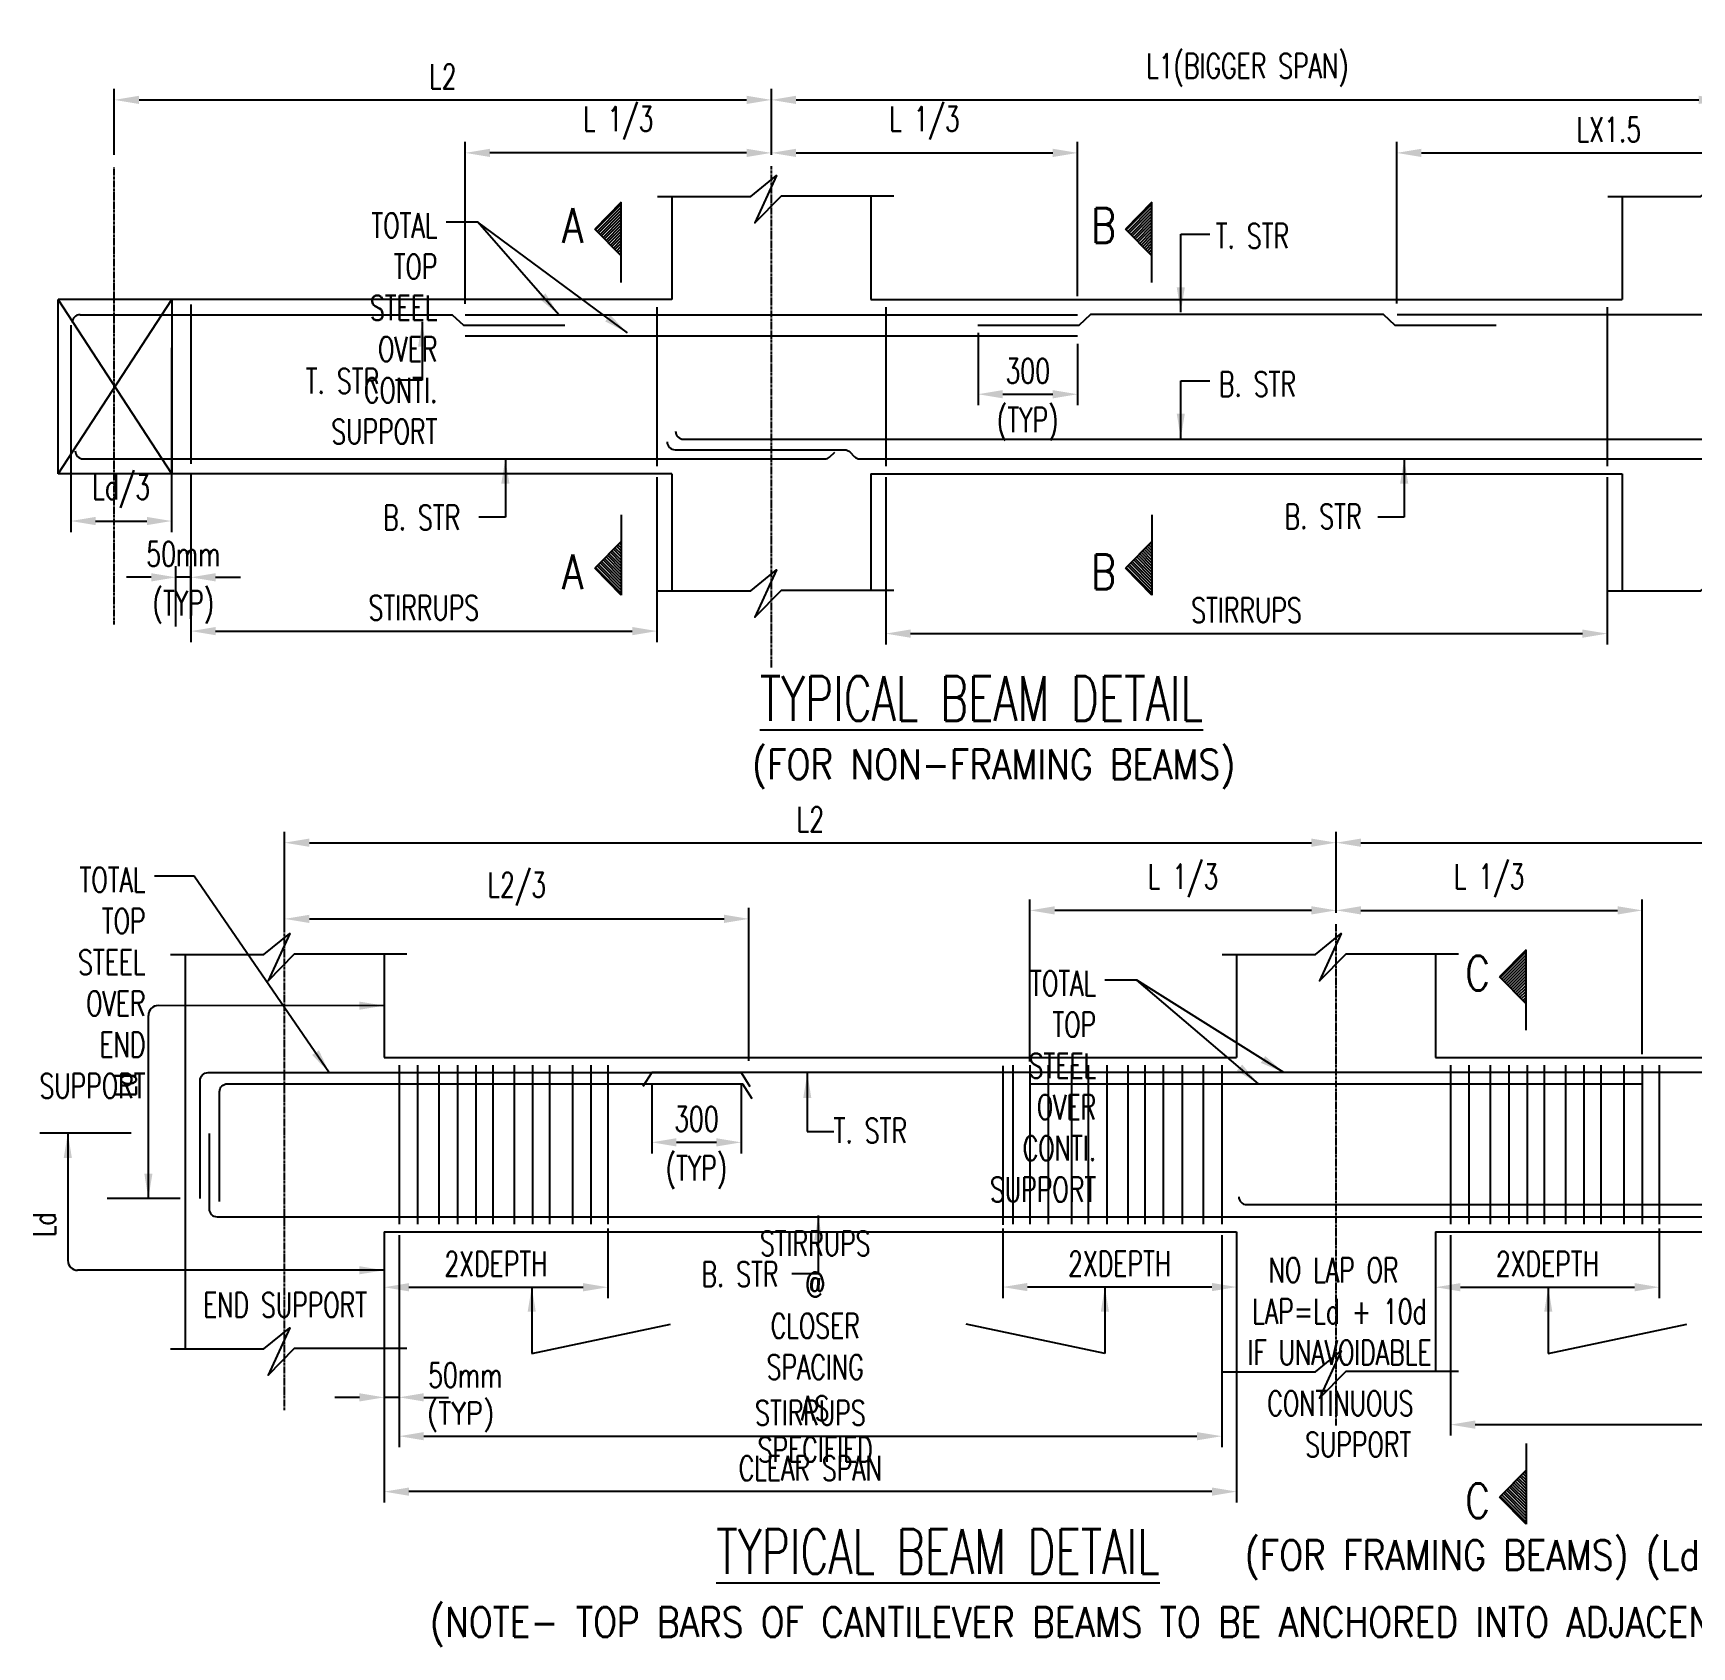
# Model space of a CAD drawing. Header units: inches. Extents: x 61991 to 161106, y 29687 to 64402.
# Drawn here: x 64896 to 65500, y 34964 to 35551 of the extents above; entities that cross this region are included whole.
import ezdxf
from ezdxf.enums import TextEntityAlignment as Align

# ---------------------------------------------------------------- set-up
doc = ezdxf.new("R2010")
doc.units = ezdxf.units.IN
doc.header["$MEASUREMENT"] = 0
doc.header["$PDMODE"] = 2
doc.linetypes.add('CENTER', pattern=[2, 1.25, -0.25, 0.25, -0.25])
for name, color, linetype in [('dim', 5, 'Continuous'), ('GRID', 8, 'CENTER'), ('hatch', 8, 'Continuous'), ('LINE CUT', 8, 'Continuous'), ('NO. SECTION', 1, 'Continuous'), ('R.C.C. STRUCTURE', 4, 'Continuous'), ('reinforcement', 6, 'Continuous'), ('REINFORCEMENT STIRRUPS', 2, 'Continuous'), ('TEXT MIDIUM', 2, 'Continuous'), ('TEXT NORMAL', 4, 'Continuous'), ('title', 6, 'Continuous')]:
    doc.layers.add(name, color=color, linetype=linetype)
doc.styles.add('ROMANS', font='R.SHX', dxfattribs={"width": 0.7})
doc.styles.add('T1', font='r.shx', dxfattribs={"width": 0.85, "height": 2.25})
doc.dimstyles.new('DIM96', dxfattribs={"dimscale": 0, "dimtxt": 9, "dimasz": 9, "dimexe": 4, "dimexo": 4, "dimgap": 4, "dimtad": 1, "dimdec": 0, "dimzin": 1, "dimdsep": 46, "dimlunit": 4, "dimtxsty": 'ROMANS', "dimcen": 0, "dimclrd": 5, "dimclre": 5, "dimclrt": 4, "dimadec": 0, "dimazin": 0, "dimtfac": 1, "dimtdec": 0, "dimtix": 1, "dimtmove": 2, "dimatfit": 3, "dimfxl": 0, "dimfrac": 1, "dimtzin": 0, "dimlwd": -1, "dimlwe": -1, "dimarcsym": 0})

# ---------------------------------------------------------------- blocks, each defined once
blk = doc.blocks.new('*D123')
at = {"layer": 'Defpoints', "color": 0, "transparency": 16777216}
for p in [(65733.84, 35256.18), (65370.2, 35226.68), (65733.84, 35226.68)]:
    blk.add_point(p, dxfattribs=at)
at = {"layer": 'dim', "color": 5, "transparency": 16777216}
for p, q in [((65370.2, 35230.68), (65370.2, 35260.18)), ((65379.2, 35256.18), (65724.84, 35256.18)), ((65733.84, 35230.68), (65733.84, 35260.18))]:
    blk.add_line(p, q, dxfattribs=at)
for points in [[(65379.2, 35257.68), (65379.2, 35254.68), (65370.2, 35256.18)], [(65724.84, 35257.68), (65724.84, 35254.68), (65733.84, 35256.18)]]:
    blk.add_solid(points, dxfattribs=at)
at = {"layer": 'dim', "color": 4, "transparency": 16777216, "insert": (65552.02, 35267.04), "char_height": 9, "attachment_point": 5, "style": 'ROMANS'}
blk.add_mtext('L1(BIGGER SPAN)', dxfattribs=at)
blk = doc.blocks.new('*D124')
at = {"layer": 'Defpoints', "color": 0, "transparency": 16777216}
for p in [(65511.18, 35526.51), (65164.69, 35502.52), (65511.18, 35502.52)]:
    blk.add_point(p, dxfattribs=at)
at = {"layer": 'TEXT NORMAL', "color": 5, "transparency": 16777216}
for p, q in [((65164.69, 35506.52), (65164.69, 35530.51)), ((65173.69, 35526.51), (65502.18, 35526.51)), ((65511.18, 35506.52), (65511.18, 35530.51))]:
    blk.add_line(p, q, dxfattribs=at)
for points in [[(65173.69, 35528.01), (65173.69, 35525.01), (65164.69, 35526.51)], [(65502.18, 35528.01), (65502.18, 35525.01), (65511.18, 35526.51)]]:
    blk.add_solid(points, dxfattribs=at)
at = {"layer": 'TEXT NORMAL', "color": 4, "transparency": 16777216, "insert": (65337.93, 35537.37), "char_height": 9, "attachment_point": 5, "style": 'ROMANS'}
blk.add_mtext('L1(BIGGER SPAN)', dxfattribs=at)
blk = doc.blocks.new('*D125')
at = {"layer": 'Defpoints', "color": 0, "transparency": 16777216}
for p in [(65206.33, 35393.16), (65468.85, 35393.16), (65468.85, 35332.27)]:
    blk.add_point(p, dxfattribs=at)
at = {"layer": 'TEXT NORMAL', "color": 5, "transparency": 16777216}
for p, q in [((65206.33, 35389.16), (65206.33, 35328.27)), ((65468.85, 35389.16), (65468.85, 35328.27)), ((65215.33, 35332.27), (65459.85, 35332.27))]:
    blk.add_line(p, q, dxfattribs=at)
for points in [[(65215.33, 35333.77), (65215.33, 35330.77), (65206.33, 35332.27)], [(65459.85, 35333.77), (65459.85, 35330.77), (65468.85, 35332.27)]]:
    blk.add_solid(points, dxfattribs=at)
at = {"layer": 'TEXT NORMAL', "color": 4, "transparency": 16777216, "insert": (65337.59, 35340.77), "char_height": 9, "attachment_point": 5, "style": 'ROMANS'}
blk.add_mtext('STIRRUPS', dxfattribs=at)
blk = doc.blocks.new('*D126')
at = {"layer": 'Defpoints', "color": 0, "transparency": 16777216}
for p in [(65481.61, 35231.55), (65370.2, 35226.68), (65481.61, 35175.2)]:
    blk.add_point(p, dxfattribs=at)
at = {"layer": 'dim', "color": 5, "transparency": 16777216}
for p, q in [((65370.2, 35230.68), (65370.2, 35235.55)), ((65379.2, 35231.55), (65472.61, 35231.55)), ((65481.61, 35179.2), (65481.61, 35235.55))]:
    blk.add_line(p, q, dxfattribs=at)
for points in [[(65379.2, 35233.05), (65379.2, 35230.05), (65370.2, 35231.55)], [(65472.61, 35233.05), (65472.61, 35230.05), (65481.61, 35231.55)]]:
    blk.add_solid(points, dxfattribs=at)
at = {"layer": 'dim', "color": 4, "transparency": 16777216, "insert": (65425.9, 35242.4), "char_height": 9, "attachment_point": 5, "style": 'ROMANS'}
blk.add_mtext('L 1/3', dxfattribs=at)
blk = doc.blocks.new('*D127')
at = {"layer": 'Defpoints', "color": 0, "transparency": 16777216}
for p in [(65164.69, 35526.51), (64925.59, 35502.52), (65164.69, 35502.52)]:
    blk.add_point(p, dxfattribs=at)
at = {"layer": 'dim', "color": 5, "transparency": 16777216}
for p, q in [((64925.59, 35506.52), (64925.59, 35530.51)), ((64934.59, 35526.51), (65155.69, 35526.51)), ((65164.69, 35506.52), (65164.69, 35530.51))]:
    blk.add_line(p, q, dxfattribs=at)
for points in [[(64934.59, 35528.01), (64934.59, 35525.01), (64925.59, 35526.51)], [(65155.69, 35528.01), (65155.69, 35525.01), (65164.69, 35526.51)]]:
    blk.add_solid(points, dxfattribs=at)
at = {"layer": 'dim', "color": 4, "transparency": 16777216, "insert": (65045.14, 35535.01), "char_height": 9, "attachment_point": 5, "style": 'ROMANS'}
blk.add_mtext('L2', dxfattribs=at)
blk = doc.blocks.new('*D128')
at = {"layer": 'Defpoints', "color": 0, "transparency": 16777216}
for p in [(64909.78, 35448.55), (64946.44, 35440.29), (64946.44, 35373.24)]:
    blk.add_point(p, dxfattribs=at)
at = {"layer": 'dim', "color": 5, "transparency": 16777216}
for p, q in [((64909.78, 35444.55), (64909.78, 35369.24)), ((64946.44, 35436.29), (64946.44, 35369.24)), ((64918.78, 35373.24), (64937.44, 35373.24))]:
    blk.add_line(p, q, dxfattribs=at)
for points in [[(64918.78, 35374.74), (64918.78, 35371.74), (64909.78, 35373.24)], [(64937.44, 35374.74), (64937.44, 35371.74), (64946.44, 35373.24)]]:
    blk.add_solid(points, dxfattribs=at)
at = {"layer": 'dim', "color": 4, "transparency": 16777216, "insert": (64928.11, 35384.1), "char_height": 9, "attachment_point": 5, "style": 'ROMANS'}
blk.add_mtext('Ld/3', dxfattribs=at)
blk = doc.blocks.new('*D129')
at = {"layer": 'Defpoints', "color": 0, "transparency": 16777216}
for p in [(65156.5, 35228.46), (64987.58, 35221.69), (65156.5, 35172.81)]:
    blk.add_point(p, dxfattribs=at)
at = {"layer": 'dim', "color": 5, "transparency": 16777216}
for p, q in [((64987.58, 35225.69), (64987.58, 35232.46)), ((65156.5, 35176.81), (65156.5, 35232.46)), ((64996.58, 35228.46), (65147.5, 35228.46))]:
    blk.add_line(p, q, dxfattribs=at)
for points in [[(64996.58, 35229.96), (64996.58, 35226.96), (64987.58, 35228.46)], [(65147.5, 35229.96), (65147.5, 35226.96), (65156.5, 35228.46)]]:
    blk.add_solid(points, dxfattribs=at)
at = {"layer": 'dim', "color": 4, "transparency": 16777216, "insert": (65072.04, 35239.32), "char_height": 9, "attachment_point": 5, "style": 'ROMANS'}
blk.add_mtext('L2/3', dxfattribs=at)
blk = doc.blocks.new('*D130')
at = {"layer": 'Defpoints', "color": 0, "transparency": 16777216}
for p in [(65258.79, 35231.55), (65370.2, 35226.68), (65258.79, 35172.5)]:
    blk.add_point(p, dxfattribs=at)
at = {"layer": 'dim', "color": 5, "transparency": 16777216}
for p, q in [((65258.79, 35176.5), (65258.79, 35235.55)), ((65361.2, 35231.55), (65267.79, 35231.55)), ((65370.2, 35230.68), (65370.2, 35235.55))]:
    blk.add_line(p, q, dxfattribs=at)
for points in [[(65267.79, 35233.05), (65267.79, 35230.05), (65258.79, 35231.55)], [(65361.2, 35233.05), (65361.2, 35230.05), (65370.2, 35231.55)]]:
    blk.add_solid(points, dxfattribs=at)
at = {"layer": 'dim', "color": 4, "transparency": 16777216, "insert": (65314.5, 35242.4), "char_height": 9, "attachment_point": 5, "style": 'ROMANS'}
blk.add_mtext('L 1/3', dxfattribs=at)
blk = doc.blocks.new('*D131')
at = {"layer": 'Defpoints', "color": 0, "transparency": 16777216}
for p in [(65023.79, 35072), (65333.99, 35072), (65023.79, 35020.02)]:
    blk.add_point(p, dxfattribs=at)
at = {"layer": 'TEXT MIDIUM', "color": 5, "transparency": 16777216}
for p, q in [((65023.79, 35068), (65023.79, 35016.02)), ((65333.99, 35068), (65333.99, 35016.02)), ((65324.99, 35020.02), (65032.79, 35020.02))]:
    blk.add_line(p, q, dxfattribs=at)
for points in [[(65032.79, 35021.52), (65032.79, 35018.52), (65023.79, 35020.02)], [(65324.99, 35021.52), (65324.99, 35018.52), (65333.99, 35020.02)]]:
    blk.add_solid(points, dxfattribs=at)
at = {"layer": 'TEXT MIDIUM', "color": 4, "transparency": 16777216, "insert": (65178.89, 35028.52), "char_height": 9, "attachment_point": 5, "style": 'ROMANS'}
blk.add_mtext('CLEAR SPAN', dxfattribs=at)
blk = doc.blocks.new('*D132')
at = {"layer": 'Defpoints', "color": 0, "transparency": 16777216}
for p in [(65029.22, 35117.33), (65328.56, 35117.33), (65328.56, 35040.19)]:
    blk.add_point(p, dxfattribs=at)
at = {"layer": 'TEXT MIDIUM', "color": 5, "transparency": 16777216}
for p, q in [((65029.22, 35113.33), (65029.22, 35036.19)), ((65328.56, 35113.33), (65328.56, 35036.19)), ((65038.22, 35040.19), (65319.56, 35040.19))]:
    blk.add_line(p, q, dxfattribs=at)
for points in [[(65038.22, 35041.69), (65038.22, 35038.69), (65029.22, 35040.19)], [(65319.56, 35041.69), (65319.56, 35038.69), (65328.56, 35040.19)]]:
    blk.add_solid(points, dxfattribs=at)
at = {"layer": 'TEXT MIDIUM', "color": 4, "transparency": 16777216, "insert": (65178.89, 35048.69), "char_height": 9, "attachment_point": 5, "style": 'ROMANS'}
blk.add_mtext('STIRRUPS', dxfattribs=at)
blk = doc.blocks.new('*D133')
at = {"layer": 'Defpoints', "color": 0, "transparency": 16777216}
for p in [(65121.15, 35172.5), (65153.7, 35172.5), (65121.15, 35147.13)]:
    blk.add_point(p, dxfattribs=at)
at = {"layer": 'dim', "color": 5, "transparency": 16777216}
for p, q in [((65121.15, 35168.5), (65121.15, 35143.13)), ((65153.7, 35168.5), (65153.7, 35143.13)), ((65144.7, 35147.13), (65130.15, 35147.13))]:
    blk.add_line(p, q, dxfattribs=at)
for points in [[(65130.15, 35148.63), (65130.15, 35145.63), (65121.15, 35147.13)], [(65144.7, 35148.63), (65144.7, 35145.63), (65153.7, 35147.13)]]:
    blk.add_solid(points, dxfattribs=at)
at = {"layer": 'dim', "color": 4, "transparency": 16777216, "char_height": 9, "attachment_point": 5, "style": 'ROMANS'}
for s, insert in [('300', (65137.43, 35155.63)), ('(TYP)', (65137.43, 35136.27))]:
    blk.add_mtext(s, dxfattribs=dict(at, insert=insert))
blk = doc.blocks.new('*D134')
at = {"layer": 'Defpoints', "color": 0, "transparency": 16777216}
for p in [(65029.22, 35093.54), (65023.79, 35090.82), (65023.79, 35054.33)]:
    blk.add_point(p, dxfattribs=at)
at = {"layer": 'TEXT MIDIUM', "color": 5, "transparency": 16777216}
for p, q in [((65023.79, 35086.82), (65023.79, 35050.33)), ((65029.22, 35089.54), (65029.22, 35050.33)), ((65014.79, 35054.33), (65005.79, 35054.33)), ((65029.22, 35054.33), (65023.79, 35054.33)), ((65038.22, 35054.33), (65047.22, 35054.33))]:
    blk.add_line(p, q, dxfattribs=at)
for points in [[(65014.79, 35055.83), (65014.79, 35052.83), (65023.79, 35054.33)], [(65038.22, 35055.83), (65038.22, 35052.83), (65029.22, 35054.33)]]:
    blk.add_solid(points, dxfattribs=at)
at = {"layer": 'TEXT MIDIUM', "color": 4, "transparency": 16777216, "insert": (65053.31, 35062.43), "char_height": 9, "attachment_point": 5, "style": 'ROMANS'}
blk.add_mtext('50mm', dxfattribs=at)
blk = doc.blocks.new('*D135')
at = {"layer": 'Defpoints', "color": 0, "transparency": 16777216}
for p in [(65370.2, 35256.18), (64987.58, 35226.68), (65370.2, 35226.68)]:
    blk.add_point(p, dxfattribs=at)
at = {"layer": 'dim', "color": 5, "transparency": 16777216}
for p, q in [((64987.58, 35230.68), (64987.58, 35260.18)), ((64996.58, 35256.18), (65361.2, 35256.18)), ((65370.2, 35230.68), (65370.2, 35260.18))]:
    blk.add_line(p, q, dxfattribs=at)
for points in [[(64996.58, 35257.68), (64996.58, 35254.68), (64987.58, 35256.18)], [(65361.2, 35257.68), (65361.2, 35254.68), (65370.2, 35256.18)]]:
    blk.add_solid(points, dxfattribs=at)
at = {"layer": 'dim', "color": 4, "transparency": 16777216, "insert": (65178.89, 35264.68), "char_height": 9, "attachment_point": 5, "style": 'ROMANS'}
blk.add_mtext('L2', dxfattribs=at)
blk = doc.blocks.new('*D136')
at = {"layer": 'Defpoints', "color": 0, "transparency": 16777216}
for p in [(65053.29, 35507.22), (65164.69, 35502.52), (65053.29, 35448.34)]:
    blk.add_point(p, dxfattribs=at)
at = {"layer": 'dim', "color": 5, "transparency": 16777216}
for p, q in [((65053.29, 35452.34), (65053.29, 35511.22)), ((65164.69, 35506.52), (65164.69, 35511.22)), ((65155.69, 35507.22), (65062.29, 35507.22))]:
    blk.add_line(p, q, dxfattribs=at)
for points in [[(65062.29, 35508.72), (65062.29, 35505.72), (65053.29, 35507.22)], [(65155.69, 35508.72), (65155.69, 35505.72), (65164.69, 35507.22)]]:
    blk.add_solid(points, dxfattribs=at)
at = {"layer": 'dim', "color": 4, "transparency": 16777216, "insert": (65108.99, 35518.08), "char_height": 9, "attachment_point": 5, "style": 'ROMANS'}
blk.add_mtext('L 1/3', dxfattribs=at)
blk = doc.blocks.new('*D137')
at = {"layer": 'Defpoints', "color": 0, "transparency": 16777216}
for p in [(64953.46, 35394.07), (65123.05, 35393.16), (65123.05, 35333.18)]:
    blk.add_point(p, dxfattribs=at)
at = {"layer": 'dim', "color": 5, "transparency": 16777216}
for p, q in [((64953.46, 35390.07), (64953.46, 35329.18)), ((65123.05, 35389.16), (65123.05, 35329.18)), ((64962.46, 35333.18), (65114.05, 35333.18))]:
    blk.add_line(p, q, dxfattribs=at)
for points in [[(64962.46, 35334.68), (64962.46, 35331.68), (64953.46, 35333.18)], [(65114.05, 35334.68), (65114.05, 35331.68), (65123.05, 35333.18)]]:
    blk.add_solid(points, dxfattribs=at)
at = {"layer": 'dim', "color": 4, "transparency": 16777216, "insert": (65038.25, 35341.68), "char_height": 9, "attachment_point": 5, "style": 'ROMANS'}
blk.add_mtext('STIRRUPS', dxfattribs=at)
blk = doc.blocks.new('*D138')
at = {"layer": 'Defpoints', "color": 0, "transparency": 16777216}
for p in [(64948.03, 35352.76), (64953.46, 35333.6), (64948.03, 35330.89)]:
    blk.add_point(p, dxfattribs=at)
at = {"layer": 'dim', "color": 5, "transparency": 16777216}
for p, q in [((64939.03, 35352.76), (64930.03, 35352.76)), ((64948.03, 35334.89), (64948.03, 35356.76)), ((64953.46, 35352.76), (64948.03, 35352.76)), ((64953.46, 35337.6), (64953.46, 35356.76)), ((64962.46, 35352.76), (64971.46, 35352.76))]:
    blk.add_line(p, q, dxfattribs=at)
for points in [[(64939.03, 35354.26), (64939.03, 35351.26), (64948.03, 35352.76)], [(64962.46, 35354.26), (64962.46, 35351.26), (64953.46, 35352.76)]]:
    blk.add_solid(points, dxfattribs=at)
at = {"layer": 'dim', "color": 4, "transparency": 16777216, "char_height": 9, "attachment_point": 5, "style": 'ROMANS'}
for s, insert in [('50mm', (64950.74, 35361.26)), ('(TYP)', (64950.74, 35341.9))]:
    blk.add_mtext(s, dxfattribs=dict(at, insert=insert))
blk = doc.blocks.new('*D139')
at = {"layer": 'Defpoints', "color": 0, "transparency": 16777216}
for p in [(65164.69, 35502.52), (65276.1, 35507.22), (65276.1, 35451.04)]:
    blk.add_point(p, dxfattribs=at)
at = {"layer": 'dim', "color": 5, "transparency": 16777216}
for p, q in [((65164.69, 35506.52), (65164.69, 35511.22)), ((65276.1, 35455.04), (65276.1, 35511.22)), ((65173.69, 35507.22), (65267.1, 35507.22))]:
    blk.add_line(p, q, dxfattribs=at)
for points in [[(65173.69, 35508.72), (65173.69, 35505.72), (65164.69, 35507.22)], [(65267.1, 35508.72), (65267.1, 35505.72), (65276.1, 35507.22)]]:
    blk.add_solid(points, dxfattribs=at)
at = {"layer": 'dim', "color": 4, "transparency": 16777216, "insert": (65220.39, 35518.08), "char_height": 9, "attachment_point": 5, "style": 'ROMANS'}
blk.add_mtext('L 1/3', dxfattribs=at)
blk = doc.blocks.new('*D140')
at = {"layer": 'Defpoints', "color": 0, "transparency": 16777216}
for p in [(65239.89, 35445.68), (65276.1, 35441.73), (65276.1, 35419.39)]:
    blk.add_point(p, dxfattribs=at)
at = {"layer": 'dim', "color": 5, "transparency": 16777216}
for p, q in [((65239.89, 35441.68), (65239.89, 35415.39)), ((65276.1, 35437.73), (65276.1, 35415.39)), ((65248.89, 35419.39), (65267.1, 35419.39))]:
    blk.add_line(p, q, dxfattribs=at)
for points in [[(65248.89, 35420.89), (65248.89, 35417.89), (65239.89, 35419.39)], [(65267.1, 35420.89), (65267.1, 35417.89), (65276.1, 35419.39)]]:
    blk.add_solid(points, dxfattribs=at)
at = {"layer": 'dim', "color": 4, "transparency": 16777216, "char_height": 9, "attachment_point": 5, "style": 'ROMANS'}
for s, insert in [('300', (65257.99, 35427.89)), ('(TYP)', (65257.99, 35408.53))]:
    blk.add_mtext(s, dxfattribs=dict(at, insert=insert))
blk = doc.blocks.new('*D145')
at = {"layer": 'Defpoints', "color": 0, "transparency": 16777216}
for p in [(65411.84, 35117.33), (65691.52, 35117.33), (65691.52, 35044.39)]:
    blk.add_point(p, dxfattribs=at)
at = {"layer": 'TEXT MIDIUM', "color": 5, "transparency": 16777216}
for p, q in [((65411.84, 35113.33), (65411.84, 35040.39)), ((65691.52, 35113.33), (65691.52, 35040.39)), ((65420.84, 35044.39), (65682.52, 35044.39))]:
    blk.add_line(p, q, dxfattribs=at)
for points in [[(65420.84, 35045.89), (65420.84, 35042.89), (65411.84, 35044.39)], [(65682.52, 35045.89), (65682.52, 35042.89), (65691.52, 35044.39)]]:
    blk.add_solid(points, dxfattribs=at)
at = {"layer": 'TEXT MIDIUM', "color": 4, "transparency": 16777216, "insert": (65551.68, 35052.89), "char_height": 9, "attachment_point": 5, "style": 'ROMANS'}
blk.add_mtext('STIRRUPS', dxfattribs=at)
blk = doc.blocks.new('*D147')
at = {"layer": 'Defpoints', "color": 0, "transparency": 16777216}
for p in [(65487.8, 35119.73), (65406.41, 35099.78), (65487.8, 35094.4)]:
    blk.add_point(p, dxfattribs=at)
at = {"layer": 'TEXT NORMAL', "color": 5, "transparency": 16777216}
for p, q in [((65487.8, 35115.73), (65487.8, 35090.4)), ((65406.41, 35095.78), (65406.41, 35090.4)), ((65415.41, 35094.4), (65478.8, 35094.4))]:
    blk.add_line(p, q, dxfattribs=at)
for points in [[(65415.41, 35095.9), (65415.41, 35092.9), (65406.41, 35094.4)], [(65478.8, 35095.9), (65478.8, 35092.9), (65487.8, 35094.4)]]:
    blk.add_solid(points, dxfattribs=at)
at = {"layer": 'TEXT NORMAL', "color": 4, "transparency": 16777216, "insert": (65447.11, 35102.9), "char_height": 9, "attachment_point": 5, "style": 'ROMANS'}
blk.add_mtext('2XDEPTH', dxfattribs=at)
blk = doc.blocks.new('*D149')
at = {"layer": 'Defpoints', "color": 0, "transparency": 16777216}
for p in [(65546.7, 35507.22), (65546.7, 35491.59), (65392.25, 35448.38)]:
    blk.add_point(p, dxfattribs=at)
at = {"layer": 'dim', "color": 5, "transparency": 16777216}
for p, q in [((65392.25, 35452.38), (65392.25, 35511.22)), ((65546.7, 35495.59), (65546.7, 35511.22)), ((65401.25, 35507.22), (65537.7, 35507.22))]:
    blk.add_line(p, q, dxfattribs=at)
for points in [[(65401.25, 35508.72), (65401.25, 35505.72), (65392.25, 35507.22)], [(65537.7, 35508.72), (65537.7, 35505.72), (65546.7, 35507.22)]]:
    blk.add_solid(points, dxfattribs=at)
at = {"layer": 'dim', "color": 4, "transparency": 16777216, "insert": (65469.48, 35515.72), "char_height": 9, "attachment_point": 5, "style": 'ROMANS'}
blk.add_mtext('LX1.5', dxfattribs=at)
blk = doc.blocks.new('*D36')
at = {"layer": 'Defpoints', "color": 0, "transparency": 16777216}
for p in [(65248.87, 35119.8), (65333.99, 35114.61), (65248.87, 35094.47)]:
    blk.add_point(p, dxfattribs=at)
at = {"layer": 'TEXT NORMAL', "color": 5, "transparency": 16777216}
for p, q in [((65248.87, 35115.8), (65248.87, 35090.47)), ((65333.99, 35110.61), (65333.99, 35090.47)), ((65324.99, 35094.47), (65257.87, 35094.47))]:
    blk.add_line(p, q, dxfattribs=at)
for points in [[(65257.87, 35095.97), (65257.87, 35092.97), (65248.87, 35094.47)], [(65324.99, 35095.97), (65324.99, 35092.97), (65333.99, 35094.47)]]:
    blk.add_solid(points, dxfattribs=at)
at = {"layer": 'TEXT NORMAL', "color": 4, "transparency": 16777216, "insert": (65291.43, 35102.97), "char_height": 9, "attachment_point": 5, "style": 'ROMANS'}
blk.add_mtext('2XDEPTH', dxfattribs=at)
blk = doc.blocks.new('*D37')
at = {"layer": 'Defpoints', "color": 0, "transparency": 16777216}
for p in [(65105.18, 35119.73), (65023.79, 35114.61), (65105.18, 35094.4)]:
    blk.add_point(p, dxfattribs=at)
at = {"layer": 'TEXT NORMAL', "color": 5, "transparency": 16777216}
for p, q in [((65105.18, 35115.73), (65105.18, 35090.4)), ((65023.79, 35110.61), (65023.79, 35090.4)), ((65032.79, 35094.4), (65096.18, 35094.4))]:
    blk.add_line(p, q, dxfattribs=at)
for points in [[(65032.79, 35095.9), (65032.79, 35092.9), (65023.79, 35094.4)], [(65096.18, 35095.9), (65096.18, 35092.9), (65105.18, 35094.4)]]:
    blk.add_solid(points, dxfattribs=at)
at = {"layer": 'TEXT NORMAL', "color": 4, "transparency": 16777216, "insert": (65064.48, 35102.9), "char_height": 9, "attachment_point": 5, "style": 'ROMANS'}
blk.add_mtext('2XDEPTH', dxfattribs=at)

msp = doc.modelspace()

# ---------------------------------------------------------------- hatches: boundary and pattern name
at = {"layer": 'NO. SECTION', "ltscale": 5}
h = msp.add_hatch(dxfattribs=at)
h.set_pattern_fill('ANSI31', color=256, scale=6.206651, angle=-90, style=0)
h.set_pattern_definition([(225, (65176.2676, 38164.9949), (-0.5485956, 0.5485956), [])])
h.paths.add_polyline_path([(65100.44771, 35479.49787), (65110.06436, 35489.28502), (65110.06436, 35469.71072)])
h = msp.add_hatch(dxfattribs=at)
h.set_pattern_fill('ANSI31', color=256, scale=6.206651, angle=-90, style=0)
h.set_pattern_definition([(225, (65369.3959, 38164.9949), (-0.5485956, 0.5485956), [])])
h.paths.add_polyline_path([(65293.57606, 35479.49787), (65303.19272, 35489.28502), (65303.19272, 35469.71072)])
h = msp.add_hatch(dxfattribs=at)
h.set_pattern_fill('ANSI31', color=256, scale=6.206651, angle=-90, style=0)
h.set_pattern_definition([(135, (65176.2676, 32670.5649), (-0.5485956, -0.5485956), [])])
h.paths.add_polyline_path([(65100.44771, 35356.06195), (65110.06436, 35346.2748), (65110.06436, 35365.8491)])
h = msp.add_hatch(dxfattribs=at)
h.set_pattern_fill('ANSI31', color=256, scale=6.206651, angle=-90, style=0)
h.set_pattern_definition([(135, (65369.3959, 32670.5649), (-0.5485956, -0.5485956), [])])
h.paths.add_polyline_path([(65293.57606, 35356.06195), (65303.19272, 35346.2748), (65303.19272, 35365.8491)])
h = msp.add_hatch(dxfattribs=at)
h.set_pattern_fill('ANSI31', color=256, scale=6.206651, angle=-90, style=0)
h.set_pattern_definition([(225, (65505.5285, 37892.8774), (-0.5485956, 0.5485956), [])])
h.paths.add_polyline_path([(65429.70867, 35207.38034), (65439.32532, 35217.16749), (65439.32532, 35197.59319)])
h = msp.add_hatch(dxfattribs=at)
h.set_pattern_fill('ANSI31', color=256, scale=6.206651, angle=-90, style=0)
h.set_pattern_definition([(135, (65505.5285, 32332.52056), (-0.5485956, -0.5485956), [])])
h.paths.add_polyline_path([(65429.70867, 35018.01762), (65439.32532, 35008.23047), (65439.32532, 35027.80478)])

# ---------------------------------------------------------------- linework, layer by layer
at = {"layer": 'dim'}
for p, q in [((64931.7893, 35150.48073), (64898.44975, 35150.48073)), ((64949.5431, 35126.73938), (64923.00848, 35126.73938))]:
    msp.add_line(p, q, dxfattribs=at)
at = {"layer": 'GRID', "color": 8, "linetype": 'CENTER', "ltscale": 0.75}
for p, q in [((64925.59304, 35335.61293), (64925.59304, 35502.04712)), ((65164.69146, 35319.91951), (65164.69146, 35502.52053)), ((64987.57964, 35049.62239), (64987.57964, 35226.68311)), ((65370.19994, 35044.0821), (65370.19994, 35226.68311))]:
    msp.add_line(p, q, dxfattribs=at)
at = {"layer": 'hatch'}
for p, q in [((64946.49782, 35390.44855), (64905.17462, 35453.81506)), ((64905.17462, 35390.44855), (64946.49782, 35453.81506))]:
    msp.add_line(p, q, dxfattribs=at)
at = {"layer": 'LINE CUT'}
for points in [[(65123.21544, 35491.33974), (65157.17341, 35491.33974), (65166.56199, 35498.94173), (65158.69622, 35481.71066), (65168.33837, 35491.59319), (65209.20114, 35491.59319)], [(65469.01945, 35491.33974), (65502.97753, 35491.33974), (65512.36612, 35498.94173), (65504.50024, 35481.71066), (65514.14239, 35491.59319), (65555.00527, 35491.59319)], [(65123.21544, 35347.83896), (65157.17341, 35347.83896), (65166.56199, 35355.44095), (65158.69622, 35338.20988), (65168.33837, 35348.09241), (65209.20114, 35348.09241)], [(65469.01945, 35347.83896), (65502.97753, 35347.83896), (65512.36612, 35355.44095), (65504.50024, 35338.20988), (65514.14239, 35348.09241), (65555.00527, 35348.09241)], [(64946.10361, 35215.50232), (64980.06158, 35215.50232), (64989.45017, 35223.1042), (64981.58429, 35205.87325), (64991.22644, 35215.75567), (65032.08932, 35215.75567)], [(65328.72391, 35215.50232), (65362.68199, 35215.50232), (65372.07047, 35223.1042), (65364.2047, 35205.87325), (65373.84685, 35215.75567), (65414.70962, 35215.75567)], [(64946.10361, 35072.00154), (64980.06158, 35072.00154), (64989.45017, 35079.60342), (64981.58429, 35062.37247), (64991.22644, 35072.25489), (65032.08932, 35072.25489)], [(65328.72391, 35063.62897), (65362.68199, 35063.62897), (65372.07047, 35071.23085), (65364.2047, 35053.99978), (65373.84685, 35063.88232), (65414.70962, 35063.88232)]]:
    msp.add_lwpolyline(points, dxfattribs=at)
at = {"layer": 'NO. SECTION'}
for p, q in [((65110.06436, 35489.28502), (65100.44771, 35479.49787)), ((65110.06436, 35460.02213), (65110.06436, 35489.28502)), ((65303.19272, 35489.28502), (65293.57606, 35479.49787)), ((65303.19272, 35460.02213), (65303.19272, 35489.28502)), ((65110.06436, 35469.71072), (65100.44771, 35479.49787)), ((65303.19272, 35469.71072), (65293.57606, 35479.49787)), ((65110.06436, 35375.53769), (65110.06436, 35346.2748)), ((65303.19272, 35375.53769), (65303.19272, 35346.2748)), ((65110.06436, 35365.8491), (65100.44771, 35356.06195)), ((65303.19272, 35365.8491), (65293.57606, 35356.06195)), ((65110.06436, 35346.2748), (65100.44771, 35356.06195)), ((65303.19272, 35346.2748), (65293.57606, 35356.06195)), ((65439.32532, 35217.16749), (65429.70867, 35207.38034)), ((65439.32532, 35187.90461), (65439.32532, 35217.16749)), ((65439.32532, 35197.59319), (65429.70867, 35207.38034)), ((65439.32532, 35037.49336), (65439.32532, 35008.23047)), ((65439.32532, 35027.80478), (65429.70867, 35018.01762)), ((65439.32532, 35008.23047), (65429.70867, 35018.01762))]:
    msp.add_line(p, q, dxfattribs=at)
at = {"layer": 'R.C.C. STRUCTURE'}
for p, q in [((65128.48206, 35491.33974), (65128.48206, 35453.81506)), ((65200.90086, 35491.59319), (65200.90086, 35453.81506)), ((65474.28608, 35491.33974), (65474.28608, 35453.81506)), ((65128.48206, 35453.81506), (64905.17462, 35453.81506)), ((64905.17462, 35390.44855), (64905.17462, 35453.81506)), ((64946.49782, 35453.81506), (64946.49782, 35390.44855)), ((65200.90086, 35453.81506), (65474.28608, 35453.81506)), ((65128.48206, 35390.44855), (64905.17462, 35390.44855)), ((65128.48206, 35390.44855), (65128.48206, 35347.83896)), ((65200.90086, 35390.44855), (65474.28608, 35390.44855)), ((65200.90086, 35390.44855), (65200.90086, 35348.09241)), ((65474.28608, 35390.44855), (65474.28608, 35347.83896)), ((64951.37013, 35215.50232), (64951.37013, 35072.00154)), ((65023.78904, 35215.75567), (65023.78904, 35177.97753)), ((65333.99054, 35215.50232), (65333.99054, 35177.97753)), ((65406.40934, 35215.75567), (65406.40934, 35177.97753)), ((65023.78904, 35177.97753), (65333.99054, 35177.97753)), ((65406.40934, 35177.97753), (65696.95168, 35177.97753)), ((65023.78904, 35114.61114), (65333.99054, 35114.61114)), ((65023.78904, 35114.61114), (65023.78904, 35072.25489)), ((65333.99054, 35114.61114), (65333.99054, 35063.62897)), ((65406.40934, 35114.61114), (65696.95168, 35114.61114)), ((65406.40934, 35114.61114), (65406.40934, 35063.88232))]:
    msp.add_line(p, q, dxfattribs=at)
at = {"layer": 'reinforcement'}
for p, q in [((65053.28636, 35448.3353), (65276.09667, 35448.3353)), ((65053.28636, 35440.59246), (65276.09667, 35440.59246)), ((65258.79483, 35168.45634), (65481.60515, 35168.45634))]:
    msp.add_line(p, q, dxfattribs=at)
for points in [[(64913.12443, 35448.33531, 0.414213562), (64910.22304, 35445.43392)], [(65392.44781, 35448.38365), (65648.62788, 35448.38365, -0.414213562), (65651.52928, 35445.48226), (65651.52928, 35409.47402)], [(65129.85479, 35405.89787, 0.414213562), (65132.75618, 35402.99648), (65545.76522, 35402.99648), (65550.67457, 35407.53021)], [(65126.78054, 35402.06172, 0.414213562), (65129.68194, 35399.16033), (65191.45015, 35399.16033, -0.203858199), (65193.26561, 35398.38804), (65194.93663, 35396.65231, 0.203858199), (65196.75209, 35395.88002), (65648.62779, 35395.88002, 0.414213562), (65651.52919, 35398.78141), (65651.52919, 35403.12189)], [(64911.37495, 35398.78135, 0.415191), (64914.28603, 35395.87997), (65184.17055, 35395.87997, 0.186285114), (65185.8636, 35396.53343), (65187.7553, 35398.24924)], [(64956.80164, 35126.69438), (64956.80164, 35169.59643, -0.414213562), (64959.70304, 35172.49783), (65153.69987, 35172.49783), (65156.87434, 35167.4579)], [(65874.77336, 35126.69438), (65874.77336, 35169.59643, 0.414213562), (65871.87197, 35172.49783), (65121.15391, 35172.49783), (65117.97944, 35167.4579)], [(64963.88156, 35125.66239), (64963.88156, 35165.56452, -0.414213562), (64966.78296, 35168.46591), (65154.22326, 35168.46591), (65157.59438, 35163.11392)], [(64960.09754, 35150.40086), (64960.09754, 35122.94394, 0.414213562), (64962.99894, 35120.04254), (65868.31917, 35120.04254, 0.414213562), (65871.22057, 35122.94394), (65871.22057, 35150.40086)], [(65334.79022, 35127.35332, 0.414213562), (65337.69161, 35124.45192), (65758.43612, 35124.45192, 0.414213562), (65761.33751, 35127.35332)]]:
    msp.add_lwpolyline(points, format="xyb", dxfattribs=at)
for points in [[(64913.12443, 35448.3353), (65048.51796, 35448.3353), (65052.60916, 35444.55721), (65089.49576, 35444.55721)], [(65428.39509, 35444.39736), (65391.7135, 35444.39736), (65387.39686, 35448.38364), (65280.8854, 35448.38364), (65276.56876, 35444.39736), (65239.88717, 35444.39736)]]:
    msp.add_lwpolyline(points, dxfattribs=at)
at = {"layer": 'REINFORCEMENT STIRRUPS'}
for p, q in [((64953.45788, 35452.00451), (64953.45788, 35394.06943)), ((65123.05064, 35451.09935), (65123.05064, 35393.16426)), ((65206.33228, 35451.09935), (65206.33228, 35393.16426)), ((65468.85477, 35451.09935), (65468.85477, 35393.16426)), ((65029.22046, 35175.26182), (65029.22046, 35117.32685)), ((65035.8996, 35175.26182), (65035.8996, 35117.32685)), ((65043.64759, 35175.26182), (65043.64759, 35117.32685)), ((65050.47615, 35175.26182), (65050.47615, 35117.32685)), ((65057.15528, 35175.26182), (65057.15528, 35117.32685)), ((65063.33312, 35175.26182), (65063.33312, 35117.32685)), ((65071.0676, 35175.26182), (65071.0676, 35117.32685)), ((65077.74674, 35175.26182), (65077.74674, 35117.32685)), ((65083.92457, 35175.26182), (65083.92457, 35117.32685)), ((65092.32329, 35175.26182), (65092.32329, 35117.32685)), ((65099.00243, 35175.26182), (65099.00243, 35117.32685)), ((65105.18026, 35175.26182), (65105.18026, 35117.32685)), ((65248.86781, 35175.01849), (65248.86781, 35117.08352)), ((65252.59931, 35175.26182), (65252.59931, 35117.32685)), ((65258.77715, 35175.26182), (65258.77715, 35117.32685)), ((65265.45628, 35175.26182), (65265.45628, 35117.32685)), ((65273.855, 35175.26182), (65273.855, 35117.32685)), ((65280.03283, 35175.26182), (65280.03283, 35117.32685)), ((65286.71197, 35175.26182), (65286.71197, 35117.32685)), ((65294.44646, 35175.26182), (65294.44646, 35117.32685)), ((65300.62429, 35175.26182), (65300.62429, 35117.32685)), ((65307.30343, 35175.26182), (65307.30343, 35117.32685)), ((65314.13198, 35175.26182), (65314.13198, 35117.32685)), ((65321.87998, 35175.26182), (65321.87998, 35117.32685)), ((65328.55912, 35175.26182), (65328.55912, 35117.32685)), ((65328.55912, 35175.26182), (65328.55912, 35117.32685)), ((65411.84076, 35175.26182), (65411.84076, 35117.32685)), ((65418.5199, 35175.26182), (65418.5199, 35117.32685)), ((65426.26789, 35175.26182), (65426.26789, 35117.32685)), ((65433.09656, 35175.26182), (65433.09656, 35117.32685)), ((65439.77558, 35175.26182), (65439.77558, 35117.32685)), ((65445.95342, 35175.26182), (65445.95342, 35117.32685)), ((65453.68801, 35175.26182), (65453.68801, 35117.32685)), ((65460.36704, 35175.26182), (65460.36704, 35117.32685)), ((65466.54498, 35175.26182), (65466.54498, 35117.32685)), ((65474.9437, 35175.26182), (65474.9437, 35117.32685)), ((65481.62284, 35175.26182), (65481.62284, 35117.32685)), ((65487.80067, 35175.26182), (65487.80067, 35117.32685))]:
    msp.add_line(p, q, dxfattribs=at)
at = {"layer": 'TEXT NORMAL', "color": 5}
for centre, start, end in [((64941.57461, 35193.33422), 90, 180), ((64912.26081, 35104.15322), 180, 270)]:
    msp.add_arc(centre, 3.57839, start, end, dxfattribs=at)

# ---------------------------------------------------------------- texts
at = {"layer": 'NO. SECTION', "style": 'ROMANS', "width": 0.8}
for s, p in [('A', (65092.42753, 35480.8202)), ('B', (65285.55589, 35480.8202)), ('A', (65092.42753, 35354.73962)), ('B', (65285.55589, 35354.73962)), ('C', (65421.68849, 35208.70268)), ('C', (65421.68849, 35016.69529))]:
    msp.add_text(s, height=12.59997, dxfattribs=at).set_placement(p, align=Align.MIDDLE)
at = {"layer": 'TEXT MIDIUM', "color": 2, "char_height": 10.8, "attachment_point": 1, "style": 'T1'}
for s, insert, width in [('(FOR NON-FRAMING BEAMS)', (65157.67618, 35290.1359), 244.5629884), ('(FOR FRAMING BEAMS) (Ld=DEVELOPMENT LENGTH)', (65336.97893, 35002.32746), 366.6872632), ('(NOTE- TOP BARS OF CANTILEVER BEAMS TO BE ANCHORED INTO ADJACENT SPAN FOR MIN. 1.5XL, WHERE L IS CANTILEVER SPAN.)', (65040.45541, 34977.93436), 965.9128841)]:
    msp.add_mtext(s, dxfattribs=dict(at, insert=insert, width=width))
at = {"layer": 'TEXT NORMAL'}
for s, insert, char_height, width, attachment_point, style in [('TOTAL TOP STEEL\\P  OVER CONTI. SUPPORT', (65043.176, 35485.32793), 9, 0.0252, 3, 'ROMANS'), ('T. STR', (65326.35866, 35481.50041), 9, 30, 1, 'ROMANS'), ('T. STR', (64995.22274, 35428.6928), 9, 30, 1, 'ROMANS'), ('B. STR', (65327.53162, 35427.59014), 9, 36.9690612, 1, 'ROMANS'), ('B. STR', (65023.4149, 35379.02584), 9, 36.9690612, 1, 'ROMANS'), ('B. STR', (65351.41021, 35379.40899), 9, 36.9690612, 1, 'ROMANS'), ('TOTAL TOP STEEL\\P  OVER END SUPPORT', (64936.98059, 35247.17895), 9, 0.0252, 3, 'ROMANS'), ('TOTAL TOP STEEL\\P  OVER CONTI. SUPPORT', (65282.89237, 35209.49052), 9, 0.0252, 3, 'ROMANS'), ('T. STR', (65187.33262, 35155.9005), 9, 30, 1, 'ROMANS'), ('STIRRUPS @ CLOSER \\PSPACING AS SPECIFIED', (65180.66114, 35072.85351), 9, 0.0252, 5, 'ROMANS'), ('B. STR', (65139.22492, 35103.66359), 9, 36.9690612, 1, 'ROMANS'), ('NO LAP OR  LAP=Ld + 10d  IF UNAVOIDABLE', (65371.43998, 35085.63499), 9, 74.2576833, 5, 'ROMANS'), ('END SUPPORT', (64987.74815, 35092.4748), 9, 86.362815, 2, 'ROMANS'), ('CONTINUOUS    SUPPORT', (65371.77073, 35044.65859), 9, 57.3, 5, 'ROMANS'), ('(TYP)', (65039.40782, 35052.60576), 8.112, 23.1771429, 1, 'T1')]:
    msp.add_mtext(s, dxfattribs=dict(at, insert=insert, char_height=char_height, width=width, attachment_point=attachment_point, style=style))
at = {"layer": 'TEXT NORMAL', "char_height": 8.160175, "width": 8.160175, "attachment_point": 2, "rotation": 90, "style": 'ROMANS'}
for insert in [(64925.38898, 35167.92748), (64896.07518, 35117.16319)]:
    msp.add_mtext('Ld', dxfattribs=dict(at, insert=insert))
at = {"layer": 'title', "color": 6, "style": 'ROMANS', "width": 0.7}
for p in [(65160.45234, 35300.54501), (65144.66864, 34990.11506)]:
    msp.add_text('%%uTYPICAL BEAM DETAIL', height=16.2, dxfattribs=at).set_placement(p)

# ---------------------------------------------------------------- dimensions: what is measured, and where the dimension line sits
at = {"layer": 'dim'}
for base, p1, p2, text, picture, middle in [((65164.69146, 35526.51104), (64925.59304, 35502.52053), (65164.69146, 35502.52053), 'L2', '*D127', (65045.14225, 35535.01104)), ((65053.28636, 35507.22256), (65164.69146, 35502.52053), (65053.28636, 35448.3353), 'L 1/3', '*D136', (65108.98891, 35518.07971)), ((65276.09667, 35507.22256), (65164.69146, 35502.52053), (65276.09667, 35451.03892), 'L 1/3', '*D139', (65220.39407, 35518.07971)), ((65546.70499, 35507.22256), (65392.25314, 35448.38364), (65546.70499, 35491.59319), 'LX1.5', '*D149', (65469.47907, 35515.72256)), ((64946.44333, 35373.2422), (64909.77602, 35448.55019), (64946.44333, 35440.28935), 'Ld/3', '*D128', (64928.10968, 35384.09935)), ((65276.09667, 35419.38665), (65239.88717, 35445.68001), (65276.09667, 35441.73493), '300\\X(TYP)', '*D140', (65257.99192, 35419.38665)), ((65123.05064, 35333.1777), (64953.45788, 35394.06943), (65123.05064, 35393.16426), 'STIRRUPS', '*D137', (65038.25426, 35341.6777)), ((64948.02646, 35352.75743), (64953.45788, 35333.60397), (64948.02646, 35330.88826), '50mm\\X(TYP)', '*D138', (64950.74217, 35352.75743)), ((65733.8407, 35256.17865), (65370.19994, 35226.68311), (65733.8407, 35226.68311), 'L1(BIGGER SPAN)', '*D123', (65552.02032, 35267.0358)), ((65370.19994, 35256.17865), (64987.57964, 35226.68311), (65370.19994, 35226.68311), 'L2', '*D135', (65178.88979, 35264.67865)), ((65258.79483, 35231.54764), (65370.19994, 35226.68311), (65258.79483, 35172.49788), 'L 1/3', '*D130', (65314.49739, 35242.40478)), ((65481.60515, 35231.54764), (65370.19994, 35226.68311), (65481.60515, 35175.20151), 'L 1/3', '*D126', (65425.90254, 35242.40478)), ((65156.49718, 35228.4607), (64987.57964, 35221.69301), (65156.49718, 35172.81198), 'L2/3', '*D129', (65072.03841, 35239.31784)), ((65121.15391, 35147.12891), (65153.69987, 35172.49783), (65121.15391, 35172.49783), '300\\X(TYP)', '*D133', (65137.42689, 35147.12891))]:
    dim = msp.add_linear_dim(base=base, p1=p1, p2=p2, text=text, dimstyle='DIM96', override={"dimscale": 1}, dxfattribs=at)
    dim.commit()
    dim.dimension.update_dxf_attribs({"geometry": picture, "text_midpoint": middle})
at = {"layer": 'TEXT MIDIUM'}
for base, p1, p2, text, picture, middle in [((65328.55912, 35040.18525), (65029.22046, 35117.32685), (65328.55912, 35117.32685), 'STIRRUPS', '*D132', (65178.88979, 35048.68525)), ((65691.52026, 35044.38521), (65411.84076, 35117.32685), (65691.52026, 35117.32685), 'STIRRUPS', '*D145', (65551.68051, 35052.88521)), ((65023.78904, 35020.01753), (65333.99054, 35072.00154), (65023.78904, 35072.00154), 'CLEAR SPAN', '*D131', (65178.88979, 35028.51753))]:
    dim = msp.add_linear_dim(base=base, p1=p1, p2=p2, text=text, dimstyle='DIM96', override={"dimscale": 1}, dxfattribs=at)
    dim.commit()
    dim.dimension.update_dxf_attribs({"geometry": picture, "text_midpoint": middle})
dim = msp.add_linear_dim(base=(65023.78904, 35054.33229), p1=(65029.22046, 35093.53606), p2=(65023.78904, 35090.82035), text='50mm', dimstyle='DIM96', override={"dimscale": 1}, dxfattribs=at)
dim.commit()
dim.dimension.update_dxf_attribs({"geometry": '*D134', "text_midpoint": (65053.31339, 35062.43229), "dimtype": 160})
at = {"layer": 'TEXT NORMAL'}
for base, p1, p2, text, picture, middle in [((65511.1752, 35526.51104), (65164.69146, 35502.52053), (65511.1752, 35502.52053), 'L1(BIGGER SPAN)', '*D124', (65337.93333, 35537.36818)), ((65468.85477, 35332.27243), (65206.33228, 35393.16426), (65468.85477, 35393.16426), 'STIRRUPS', '*D125', (65337.59353, 35340.77243)), ((65105.18026, 35094.40201), (65023.78904, 35114.61114), (65105.18026, 35119.72681), '2XDEPTH', '*D37', (65064.48465, 35102.90201)), ((65248.86781, 35094.47452), (65333.99054, 35114.61114), (65248.86781, 35119.79921), '2XDEPTH', '*D36', (65291.42917, 35102.97452)), ((65487.80067, 35094.40201), (65406.40934, 35099.7841), (65487.80067, 35119.72681), '2XDEPTH', '*D147', (65447.105, 35102.90201))]:
    dim = msp.add_linear_dim(base=base, p1=p1, p2=p2, text=text, dimstyle='DIM96', override={"dimscale": 1}, dxfattribs=at)
    dim.commit()
    dim.dimension.update_dxf_attribs({"geometry": picture, "text_midpoint": middle})

# ---------------------------------------------------------------- leaders
at = {"layer": 'dim'}
for points in [[(65313.67706, 35449.30001), (65313.67706, 35477.69604), (65324.20756, 35477.69604)], [(65037.60722, 35445.68001), (65037.60722, 35424.50914), (65027.97056, 35424.50914)], [(65313.67706, 35403.33782), (65313.67706, 35424.24667), (65324.20756, 35424.24667)], [(65067.8962, 35395.87997), (65067.8962, 35374.7091), (65058.25954, 35374.7091)], [(65394.98006, 35395.87997), (65394.98006, 35374.7091), (65385.3434, 35374.7091)], [(65003.92419, 35172.36528), (64954.63609, 35243.9802), (64940.17156, 35243.9802)], [(65177.77275, 35172.22333), (65177.77275, 35151.05246), (65187.40941, 35151.05246)]]:
    msp.add_leader(points, dimstyle='DIM96', override={"dimscale": 1}, dxfattribs=at)
at = {"layer": 'TEXT NORMAL', "color": 5}
for points in [[(65112.34414, 35441.73493), (65057.87943, 35481.99334), (65046.36696, 35481.99334)], [(65087.30454, 35448.3353), (65057.87943, 35481.99334)], [(65181.77755, 35120.46795), (65181.77755, 35099.29707), (65172.14089, 35099.29707)]]:
    msp.add_leader(points, dimstyle='DIM96', override={"dimscale": 1}, dxfattribs=at)
at = {"layer": 'TEXT NORMAL'}
for points in [[(65351.23622, 35172.49788), (65297.70588, 35206.15592), (65286.08334, 35206.15592)], [(65341.90838, 35168.45634), (65297.70588, 35206.15592)], [(65023.78904, 35196.8666), (64941.57461, 35196.91261)], [(64937.99622, 35126.73938), (64937.99622, 35193.33422)], [(64908.68242, 35150.48073), (64908.68242, 35104.15322)], [(65023.78904, 35100.57484), (64912.26081, 35100.57484)], [(65077.5012, 35094.47452), (65077.5012, 35070.27854), (65127.9416, 35080.93713)], [(65286.0539, 35094.47452), (65286.0539, 35070.27854), (65235.61349, 35080.93713)], [(65447.40416, 35094.47452), (65447.40416, 35070.27854), (65497.84456, 35080.93713)]]:
    msp.add_leader(points, dimstyle='DIM96', override={"dimscale": 1}, dxfattribs=at)

doc.saveas('drawing.dxf')
